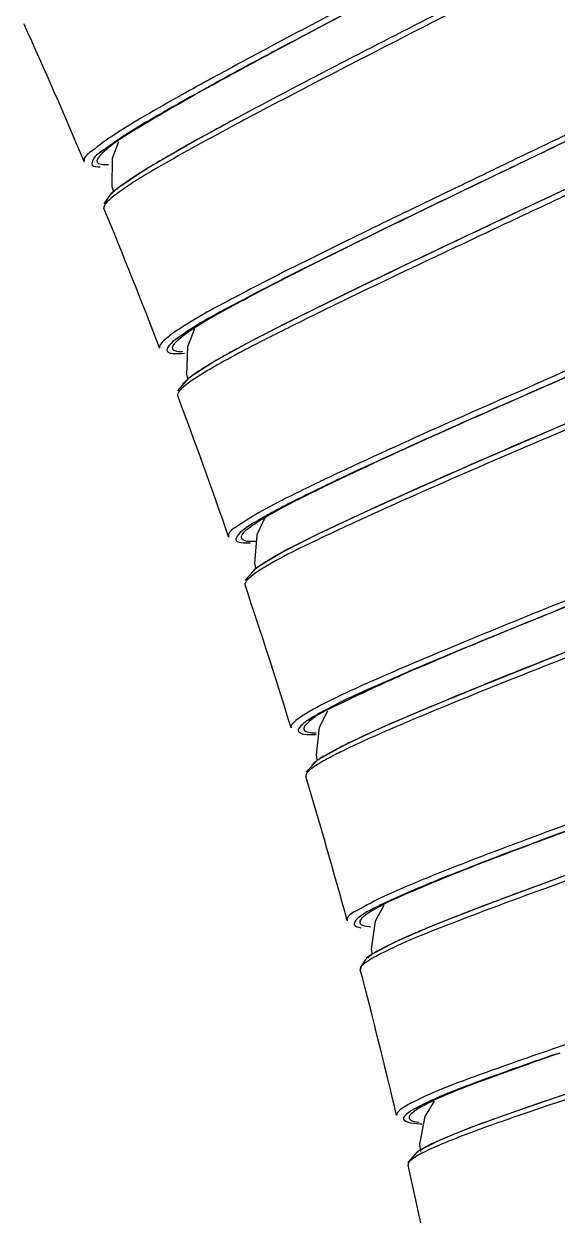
# Model space of a CAD drawing. Header units: millimetres. Extents: x 601 to 1195, y -13 to 407.
# Drawn here: x 1103.82 to 1110.68, y 264.06 to 279.39 of the extents above; entities that cross this region are included whole.
import ezdxf

# ---------------------------------------------------------------- set-up
doc = ezdxf.new("R2010")
doc.units = ezdxf.units.MM
doc.header["$LTSCALE"] = 0.1

msp = doc.modelspace()

# ---------------------------------------------------------------- linework, layer by layer
at = {"color": 7, "linetype": 'Continuous'}
for p, q in [((1107.0111, 279.1083), (1106.9498, 279.0756)), ((1107.0483, 279.0436), (1107.0155, 279.0261)), ((1106.3402, 278.6615), (1106.2913, 278.6348)), ((1106.3597, 278.6666), (1106.3146, 278.6418)), ((1106.6278, 278.2162), (1106.046, 277.8995)), ((1106.6303, 278.2174), (1106.5733, 278.1869)), ((1106.6557, 278.1562), (1106.6122, 278.133)), ((1105.0404, 277.8749), (1104.9577, 277.6599)), ((1106.046, 277.8995), (1105.3986, 277.5255)), ((1104.9577, 277.6599), (1104.9543, 277.2979)), ((1104.5982, 277.6223), (1104.6011, 277.6154)), ((1104.5982, 277.6223), (1104.5992, 277.6194)), ((1105.3986, 277.5255), (1105.0157, 277.2688)), ((1104.9348, 277.1998), (1104.8484, 277.075)), ((1105.0157, 277.2688), (1104.9348, 277.1998)), ((1104.9543, 277.2979), (1104.9739, 277.2331)), ((1107.3893, 276.3121), (1107.355, 276.2949)), ((1107.4289, 276.3319), (1107.3893, 276.3121)), ((1107.4726, 276.2646), (1107.4226, 276.2394)), ((1107.4658, 276.2664), (1107.4266, 276.2468)), ((1107.4226, 276.2394), (1107.3808, 276.2183)), ((1107.4266, 276.2468), (1107.3844, 276.2256)), ((1107.6238, 275.754), (1107.5852, 275.7349)), ((1107.6684, 275.7759), (1107.6238, 275.754)), ((1107.6972, 275.7164), (1107.652, 275.6943)), ((1106.0173, 275.4671), (1105.9235, 275.2356)), ((1105.5659, 275.2251), (1105.5691, 275.2169)), ((1105.5659, 275.2251), (1105.567, 275.2219)), ((1105.9235, 275.2356), (1105.9129, 274.8786)), ((1106.2784, 275.0523), (1105.9391, 274.8329)), ((1105.9129, 274.8786), (1105.9263, 274.8294)), ((1105.9391, 274.8329), (1105.7975, 274.6681)), ((1105.8718, 274.7662), (1105.8627, 274.7548)), ((1105.902, 274.7971), (1105.8832, 274.7786)), ((1106.9197, 273.0352), (1106.8164, 272.817)), ((1106.4525, 272.796), (1106.4551, 272.7885)), ((1106.4525, 272.796), (1106.4534, 272.7929)), ((1106.8164, 272.817), (1106.7854, 272.454)), ((1107.1567, 272.5983), (1106.8127, 272.392)), ((1106.7854, 272.454), (1106.8, 272.3891)), ((1106.8127, 272.392), (1106.6654, 272.2328)), ((1107.7234, 270.547), (1107.618, 270.3384)), ((1107.2565, 270.3383), (1107.2585, 270.3316)), ((1107.2565, 270.3383), (1107.2572, 270.3353)), ((1107.618, 270.3384), (1107.5781, 269.9797)), ((1107.5263, 270.2707), (1107.5569, 270.2687)), ((1107.5781, 269.9797), (1107.5897, 269.9201)), ((1107.9512, 270.1159), (1107.6029, 269.9226)), ((1107.6029, 269.9226), (1107.4505, 269.769)), ((1107.5364, 269.8659), (1107.5254, 269.8547)), ((1107.5661, 269.8915), (1107.5483, 269.8767)), ((1109.4766, 268.508), (1109.4098, 268.4817)), ((1108.4496, 268.046), (1108.3392, 267.8458)), ((1107.977, 267.8547), (1107.9784, 267.8494)), ((1107.977, 267.8547), (1107.9776, 267.852)), ((1108.3392, 267.8458), (1108.2862, 267.4868)), ((1109.1063, 267.7981), (1108.5899, 267.5752)), ((1109.0807, 267.7873), (1109.0572, 267.7776)), ((1108.5899, 267.5752), (1108.2795, 267.4088)), ((1108.226, 267.3696), (1108.144, 267.2464)), ((1108.2795, 267.4088), (1108.226, 267.3696)), ((1108.2862, 267.4868), (1108.2971, 267.4183)), ((1109.0969, 265.5311), (1108.9769, 265.3324)), ((1108.9769, 265.3324), (1108.9097, 264.9744)), ((1109.1594, 265.0237), (1108.8781, 264.8785)), ((1108.9097, 264.9744), (1108.9207, 264.8836)), ((1108.8781, 264.8785), (1108.7598, 264.7383)), ((1108.931, 264.9072), (1108.8957, 264.8847))]:
    msp.add_line(p, q, dxfattribs=at)
for points in [[(1111.1444, 277.4342), (1110.1122, 276.946), (1109.3634, 276.5915), (1108.631, 276.2424), (1107.9349, 275.9065)], [(1107.9349, 275.9065), (1107.2961, 275.5912), (1106.7352, 275.3036), (1106.2784, 275.0523)], [(1112.1024, 274.8155), (1111.0412, 274.3568), (1110.282, 274.0282), (1109.5394, 273.7046), (1108.8338, 273.393), (1108.186, 273.0999), (1107.6182, 272.8324), (1107.1567, 272.5983)], [(1112.9714, 272.1659), (1111.88, 271.7373), (1111.1111, 271.4349), (1110.3594, 271.1371), (1109.6451, 270.85), (1108.9896, 270.5796), (1108.4162, 270.3326), (1107.9512, 270.1159)], [(1110.8182, 268.4449), (1109.845, 268.0861), (1109.1063, 267.7981)], [(1112.7951, 266.2658), (1112.0381, 266.0246), (1111.3167, 265.7917), (1110.6508, 265.5716), (1110.0578, 265.3681), (1109.5541, 265.1843), (1109.1594, 265.0237)]]:
    msp.add_lwpolyline(points, dxfattribs=at)
for centre, radius, start, end in [((1103.8499, 279.3994), 0.0288, 193.60614, 204.32419), ((1034.1562, 247.7852), 76.5003, 22.953765, 24.399809), ((1146.2178, 205.4604), 83.4336, 118.076447, 118.580394), ((1146.8276, 204.4664), 84.523, 118.100546, 118.620787), ((1144.9454, 208.2535), 80.2923, 118.182975, 118.722374), ((1128.1618, 238.7042), 45.5276, 118.7101, 119.15667), ((1129.2962, 236.8804), 47.6672, 118.82434, 119.01604), ((1123.1039, 247.7845), 35.1337, 119.16787, 119.37384), ((1149.3785, 197.8046), 91.0034, 117.538911, 117.999495), ((1129.2801, 235.8993), 47.9982, 118.23406, 118.72383), ((1120.0383, 252.7271), 28.7997, 118.68938, 119.66624), ((1114.1461, 263.0829), 16.8849, 119.68558, 120.55243), ((1106.1814, 275.6479), 1.9452, 126.76944, 127.05279), ((1105.9377, 276.1202), 1.4703, 128.30863, 128.56357), ((1106.0597, 275.9648), 1.6679, 127.27832, 128.29221), ((1106.2103, 275.7679), 1.9158, 126.92812, 127.29253), ((1104.8784, 277.0258), 0.0285, 193.30029, 201.73593), ((1034.1562, 247.7852), 76.5001, 21.017217, 22.46326), ((1147.4032, 196.2683), 89.4881, 116.140607, 116.532153), ((1130.2896, 230.4992), 51.2176, 116.60182, 117.11949), ((1128.727, 233.7232), 47.56, 116.66354, 117.21605), ((1127.0679, 237.2297), 43.6772, 116.79129, 117.38749), ((1129.7384, 230.8542), 50.0504, 116.27102, 116.72435), ((1131.9605, 225.9893), 55.3307, 116.06117, 116.52151), ((1124.072, 242.1249), 37.4355, 116.73556, 116.98187), ((1106.0826, 274.5851), 0.2779, 137.95539, 139.32101), ((1106.1195, 274.5517), 0.3276, 136.16285, 137.94173), ((1034.1562, 247.7852), 76.5001, 19.080552, 20.526596), ((1106.3054, 274.2147), 0.6654, 130.861, 131.47121), ((1124.1599, 238.9608), 38.2928, 115.17095, 115.40337), ((1123.4439, 240.6285), 36.4033, 115.26031, 115.43446), ((1106.692, 272.1817), 0.0284, 190.09529, 197.95996), ((1034.1562, 247.7852), 76.5001, 17.143886, 18.58993), ((1129.4247, 222.8144), 52.5542, 112.69139, 113.22852), ((1128.4425, 225.3011), 49.8061, 112.70408, 113.31963), ((1122.6642, 239.0048), 34.9287, 113.45432, 113.57047), ((1123.8671, 235.1595), 38.4175, 112.84351, 113.05427), ((1107.5959, 271.1693), 0.9014, 267.52057, 269.02223), ((1107.7819, 269.6092), 0.3551, 131.12944, 133.72612), ((1034.1562, 247.7852), 76.5002, 15.207191, 16.653235), ((1124.2007, 231.2432), 40.0624, 111.17751, 111.60012), ((1160.5337, 131.3584), 145.8228, 109.650422, 110.113506), ((1123.571, 232.3567), 38.8774, 111.30665, 111.47715), ((1135.1911, 200.7621), 71.937, 110.168923, 110.452975), ((1127.26, 221.9992), 49.2673, 110.44128, 110.96472), ((1109.3698, 265.7186), 2.009, 118.66519, 119.60286), ((1109.6083, 265.2818), 2.5067, 117.64329, 118.65934), ((1034.1562, 247.7852), 76.5, 13.270355, 14.716399), ((1127.744, 215.7985), 53.2298, 108.7731, 109.37074), ((1126.9202, 218.3824), 50.4433, 108.78449, 109.46191), ((1126.9203, 218.7533), 50.0877, 108.88371, 109.60509), ((1034.1562, 247.7852), 76.5, 11.333688, 12.779732), ((1108.7893, 264.7137), 0.0284, 188.39253, 192.88995)]:
    msp.add_arc(centre, radius, start, end, dxfattribs=at)
for points, knots in [([(1109.806, 280.5773), (1109.561, 280.4489), (1108.6286, 279.9608), (1107.6958, 279.4734), (1107.0111, 279.1083)], [0, 0, 0, 0, 0.2627944, 1, 1, 1, 1]), ([(1109.84, 280.5114), (1109.5923, 280.3812), (1108.6527, 279.8882), (1107.7127, 279.3958), (1107.0243, 279.0267)], [0, 0, 0, 0, 0.2637783, 1, 1, 1, 1]), ([(1109.8405, 280.5116), (1109.5954, 280.3832), (1108.6638, 279.8955), (1107.7319, 279.4085), (1107.0483, 279.0436)], [0, 0, 0, 0, 0.2630817, 1, 1, 1, 1]), ([(1110.0984, 280.0191), (1109.7845, 279.8572), (1108.6263, 279.2608), (1107.4671, 278.6659), (1106.6303, 278.2174)], [0, 0, 0, 0, 0.2711909, 1, 1, 1, 1]), ([(1110.1324, 279.9532), (1109.8848, 279.8261), (1108.9409, 279.3422), (1107.9966, 278.8591), (1107.303, 278.497)], [0, 0, 0, 0, 0.2623636, 1, 1, 1, 1]), ([(1106.3039, 278.7274), (1106.1691, 278.6539), (1105.7268, 278.4098), (1105.2864, 278.1609), (1104.9911, 277.9699)], [0, 0, 0, 0, 0.3039123, 1, 1, 1, 1]), ([(1106.175, 278.5647), (1105.8787, 278.4003), (1105.4232, 278.1339), (1104.9641, 277.8563), (1104.8263, 277.7234)], [0, 0, 0, 0, 0.6390214, 1, 1, 1, 1]), ([(1105.8706, 278.4013), (1105.7926, 278.3574), (1105.5268, 278.2061), (1105.2631, 278.0507), (1105.0816, 277.9329)], [0, 0, 0, 0, 0.2925891, 1, 1, 1, 1]), ([(1106.6122, 278.133), (1106.2794, 277.9556), (1105.7406, 277.6601), (1105.2077, 277.3486), (1105.017, 277.2061)], [0, 0, 0, 0, 0.6130178, 1, 1, 1, 1]), ([(1104.9911, 277.9699), (1104.8856, 277.9017), (1104.7695, 277.8133), (1104.5831, 277.6715), (1104.598, 277.6222)], [0, 0, 0, 0, 0.7092832, 1, 1, 1, 1]), ([(1110.8701, 278.0016), (1110.6161, 277.8792), (1109.6509, 277.4148), (1108.6853, 276.9511), (1107.977, 276.6032)], [0, 0, 0, 0, 0.2632473, 1, 1, 1, 1]), ([(1105.0816, 277.9329), (1104.9999, 277.8799), (1104.8759, 277.7816), (1104.7246, 277.6937), (1104.6783, 277.549), (1104.7695, 277.5531), (1104.8047, 277.5537)], [0, 0, 0, 0, 0.4533097, 0.7250545, 0.8363776, 1, 1, 1, 1]), ([(1110.9032, 277.9352), (1110.5927, 277.7856), (1109.4449, 277.2333), (1108.2964, 276.6824), (1107.4658, 276.2664)], [0, 0, 0, 0, 0.270668, 1, 1, 1, 1]), ([(1110.9027, 277.935), (1110.5921, 277.7849), (1109.4467, 277.2324), (1108.3004, 276.6812), (1107.4726, 276.2646)], [0, 0, 0, 0, 0.2712831, 1, 1, 1, 1]), ([(1104.8263, 277.7234), (1104.8149, 277.7124), (1104.7875, 277.6838), (1104.7538, 277.639), (1104.7641, 277.6143)], [0, 0, 0, 0, 0.3722455, 1, 1, 1, 1]), ([(1104.7641, 277.6143), (1104.7673, 277.6067), (1104.7838, 277.5923), (1104.8038, 277.5879), (1104.8156, 277.5859)], [0, 0, 0, 0, 0.4092138, 1, 1, 1, 1]), ([(1105.563, 277.6236), (1105.5108, 277.5928), (1105.3397, 277.4898), (1105.1704, 277.3829), (1105.0592, 277.2993)], [0, 0, 0, 0, 0.3038003, 1, 1, 1, 1]), ([(1111.144, 277.434), (1110.8302, 277.2854), (1109.6698, 276.7367), (1108.5087, 276.1894), (1107.6684, 275.7759)], [0, 0, 0, 0, 0.2704649, 1, 1, 1, 1]), ([(1111.176, 277.3671), (1110.8628, 277.2195), (1109.7015, 276.673), (1108.5394, 276.1278), (1107.6972, 275.7164)], [0, 0, 0, 0, 0.2697368, 1, 1, 1, 1]), ([(1105.0093, 277.2003), (1104.9943, 277.189), (1104.9467, 277.1516), (1104.9002, 277.1116), (1104.8744, 277.0789)], [0, 0, 0, 0, 0.3119107, 1, 1, 1, 1]), ([(1104.8744, 277.0789), (1104.8664, 277.0686), (1104.8537, 277.0508), (1104.8487, 277.0278), (1104.8507, 277.0193)], [0, 0, 0, 0, 0.5969173, 1, 1, 1, 1]), ([(1106.9422, 276.0858), (1106.8069, 276.0165), (1106.3965, 275.8007), (1105.9828, 275.5847), (1105.7291, 275.403)], [0, 0, 0, 0, 0.3275182, 1, 1, 1, 1]), ([(1106.9755, 276.0178), (1106.8471, 275.9517), (1106.4565, 275.7454), (1106.0631, 275.5383), (1105.8214, 275.3644)], [0, 0, 0, 0, 0.3266694, 1, 1, 1, 1]), ([(1106.9761, 276.0114), (1106.8538, 275.9479), (1106.4825, 275.7502), (1106.1083, 275.5516), (1105.8801, 275.3839)], [0, 0, 0, 0, 0.3273535, 1, 1, 1, 1]), ([(1107.2535, 275.4974), (1107.1504, 275.4459), (1106.804, 275.2709), (1106.4596, 275.0911), (1106.2239, 274.9535)], [0, 0, 0, 0, 0.2967454, 1, 1, 1, 1]), ([(1105.7291, 275.403), (1105.6838, 275.3705), (1105.6245, 275.3262), (1105.56, 275.2508), (1105.5661, 275.2252)], [0, 0, 0, 0, 0.6790757, 1, 1, 1, 1]), ([(1105.8214, 275.3644), (1105.773, 275.3295), (1105.7095, 275.294), (1105.6511, 275.195), (1105.6667, 275.1758)], [0, 0, 0, 0, 0.7066127, 1, 1, 1, 1]), ([(1105.8801, 275.3839), (1105.8373, 275.3525), (1105.781, 275.3116), (1105.7234, 275.2345), (1105.7319, 275.2113)], [0, 0, 0, 0, 0.6821539, 1, 1, 1, 1]), ([(1107.0872, 275.4855), (1107.0061, 275.4442), (1106.729, 275.3015), (1106.4538, 275.1546), (1106.2635, 275.0426)], [0, 0, 0, 0, 0.2919272, 1, 1, 1, 1]), ([(1111.8483, 275.3922), (1111.4786, 275.2292), (1110.1506, 274.6444), (1108.8208, 274.0629), (1107.8731, 273.6175)], [0, 0, 0, 0, 0.2784207, 1, 1, 1, 1]), ([(1105.7319, 275.2113), (1105.7327, 275.209), (1105.7349, 275.2047), (1105.7381, 275.201), (1105.7399, 275.1992)], [0, 0, 0, 0, 0.4868896, 1, 1, 1, 1]), ([(1105.7399, 275.1992), (1105.745, 275.1944), (1105.7838, 275.1735), (1105.829, 275.1749), (1105.865, 275.1755)], [0, 0, 0, 0, 0.1629632, 1, 1, 1, 1]), ([(1111.6575, 275.2268), (1111.3033, 275.0703), (1110.0443, 274.5144), (1108.7839, 273.9608), (1107.8909, 273.5355)], [0, 0, 0, 0, 0.2813814, 1, 1, 1, 1]), ([(1111.8783, 275.3244), (1111.5081, 275.1611), (1110.182, 274.5771), (1108.8541, 273.9966), (1107.9095, 273.5509)], [0, 0, 0, 0, 0.2791989, 1, 1, 1, 1]), ([(1105.6667, 275.1758), (1105.6827, 275.1562), (1105.7678, 275.1457), (1105.8381, 275.1502), (1105.8875, 275.1552)], [0, 0, 0, 0, 0.3375225, 1, 1, 1, 1]), ([(1106.2635, 275.0426), (1106.2295, 275.0226), (1106.119, 274.956), (1106.0101, 274.886), (1105.9403, 274.8299)], [0, 0, 0, 0, 0.3059039, 1, 1, 1, 1]), ([(1106.2239, 274.9535), (1106.1977, 274.9382), (1106.1074, 274.8845), (1106.0184, 274.8285), (1105.9574, 274.7853)], [0, 0, 0, 0, 0.2887661, 1, 1, 1, 1]), ([(1105.9403, 274.8299), (1105.9334, 274.8244), (1105.9205, 274.8136), (1105.9079, 274.8025), (1105.902, 274.7971)], [0, 0, 0, 0, 0.5236108, 1, 1, 1, 1]), ([(1112.1022, 274.8154), (1111.7303, 274.6544), (1110.3952, 274.0771), (1109.0582, 273.5036), (1108.1058, 273.0627)], [0, 0, 0, 0, 0.278554, 1, 1, 1, 1]), ([(1112.1318, 274.7474), (1111.7615, 274.5879), (1110.4263, 274.0136), (1109.0894, 273.4426), (1108.1345, 273.005)], [0, 0, 0, 0, 0.2773953, 1, 1, 1, 1]), ([(1105.8648, 274.7132), (1105.8545, 274.7042), (1105.8275, 274.678), (1105.797, 274.6443), (1105.7977, 274.6191)], [0, 0, 0, 0, 0.3518828, 1, 1, 1, 1]), ([(1105.7977, 274.6191), (1105.7977, 274.6174), (1105.798, 274.6141), (1105.7989, 274.611), (1105.7995, 274.6095)], [0, 0, 0, 0, 0.5071632, 1, 1, 1, 1]), ([(1107.7327, 273.5511), (1107.6495, 273.5116), (1107.365, 273.3749), (1107.0823, 273.234), (1106.8866, 273.1261)], [0, 0, 0, 0, 0.2919451, 1, 1, 1, 1]), ([(1107.8909, 273.5355), (1107.7862, 273.4856), (1107.448, 273.3217), (1107.1111, 273.1531), (1106.8886, 273.0188)], [0, 0, 0, 0, 0.3086478, 1, 1, 1, 1]), ([(1107.8095, 273.5035), (1107.7273, 273.4644), (1107.4464, 273.3292), (1107.1673, 273.1898), (1106.9741, 273.0831)], [0, 0, 0, 0, 0.2919272, 1, 1, 1, 1]), ([(1106.8866, 273.1261), (1106.7723, 273.0632), (1106.6459, 272.9796), (1106.4413, 272.8482), (1106.4527, 272.7961)], [0, 0, 0, 0, 0.7097275, 1, 1, 1, 1]), ([(1106.9741, 273.0831), (1106.9263, 273.0567), (1106.789, 272.9763), (1106.6459, 272.8954), (1106.5751, 272.8173)], [0, 0, 0, 0, 0.3412351, 1, 1, 1, 1]), ([(1108.1058, 273.0627), (1107.9721, 273.0008), (1107.5628, 272.8065), (1107.1512, 272.6109), (1106.8943, 272.4445)], [0, 0, 0, 0, 0.3249792, 1, 1, 1, 1]), ([(1106.8886, 273.0188), (1106.8213, 272.9782), (1106.7284, 272.9152), (1106.6259, 272.834), (1106.6171, 272.7953)], [0, 0, 0, 0, 0.6645733, 1, 1, 1, 1]), ([(1108.1345, 273.005), (1107.9921, 272.9397), (1107.5578, 272.7354), (1107.1206, 272.5308), (1106.8482, 272.3558)], [0, 0, 0, 0, 0.3260716, 1, 1, 1, 1]), ([(1106.5751, 272.8173), (1106.5581, 272.7985), (1106.522, 272.7219), (1106.6112, 272.7164), (1106.644, 272.714)], [0, 0, 0, 0, 0.435482, 1, 1, 1, 1]), ([(1106.6171, 272.7953), (1106.6164, 272.7921), (1106.6156, 272.7858), (1106.6166, 272.7795), (1106.6176, 272.7767)], [0, 0, 0, 0, 0.5216387, 1, 1, 1, 1]), ([(1106.6176, 272.7767), (1106.6204, 272.7684), (1106.6718, 272.7228), (1106.7437, 272.7351), (1106.7987, 272.7369)], [0, 0, 0, 0, 0.1361314, 1, 1, 1, 1]), ([(1112.736, 272.7505), (1112.412, 272.6205), (1111.2154, 272.1415), (1110.0181, 271.6637), (1109.151, 271.3008)], [0, 0, 0, 0, 0.2707621, 1, 1, 1, 1]), ([(1112.7641, 272.6818), (1112.39, 272.5313), (1111.053, 271.9941), (1109.714, 271.4606), (1108.7619, 271.0476)], [0, 0, 0, 0, 0.2798129, 1, 1, 1, 1]), ([(1112.7646, 272.682), (1112.4442, 272.5535), (1111.2606, 272.0796), (1110.0763, 271.607), (1109.2188, 271.2477)], [0, 0, 0, 0, 0.2707459, 1, 1, 1, 1]), ([(1106.8482, 272.3558), (1106.8309, 272.3447), (1106.7766, 272.3084), (1106.7231, 272.2692), (1106.6928, 272.2361)], [0, 0, 0, 0, 0.3136879, 1, 1, 1, 1]), ([(1106.6928, 272.2361), (1106.6837, 272.2261), (1106.6693, 272.2088), (1106.6624, 272.1856), (1106.664, 272.1767)], [0, 0, 0, 0, 0.5991977, 1, 1, 1, 1]), ([(1112.971, 272.1658), (1112.5982, 272.0191), (1111.2561, 271.492), (1109.9124, 270.9682), (1108.9528, 270.564)], [0, 0, 0, 0, 0.2778738, 1, 1, 1, 1]), ([(1112.9984, 272.0968), (1112.626, 271.9511), (1111.2811, 271.4258), (1109.9347, 270.9036), (1108.9712, 270.5016)], [0, 0, 0, 0, 0.2769112, 1, 1, 1, 1]), ([(1108.6974, 271.1086), (1108.5592, 271.0493), (1108.1367, 270.8628), (1107.7117, 270.6754), (1107.4451, 270.5136)], [0, 0, 0, 0, 0.3251774, 1, 1, 1, 1]), ([(1108.697, 271.0193), (1108.4118, 270.8949), (1107.997, 270.6918), (1107.5546, 270.4904), (1107.4473, 270.3738)], [0, 0, 0, 0, 0.6625502, 1, 1, 1, 1]), ([(1108.7263, 271.0386), (1108.5951, 270.982), (1108.1928, 270.8036), (1107.7885, 270.6238), (1107.5344, 270.4688)], [0, 0, 0, 0, 0.3242859, 1, 1, 1, 1]), ([(1107.4451, 270.5136), (1107.394, 270.4826), (1107.328, 270.4406), (1107.2516, 270.3656), (1107.2566, 270.3384)], [0, 0, 0, 0, 0.6829884, 1, 1, 1, 1]), ([(1107.5344, 270.4688), (1107.4813, 270.4364), (1107.4144, 270.4006), (1107.3391, 270.3097), (1107.3514, 270.2862)], [0, 0, 0, 0, 0.701438, 1, 1, 1, 1]), ([(1108.9712, 270.5016), (1108.8666, 270.458), (1108.5129, 270.3086), (1108.161, 270.1543), (1107.9181, 270.0348)], [0, 0, 0, 0, 0.2951311, 1, 1, 1, 1]), ([(1108.8227, 270.5088), (1108.7386, 270.4731), (1108.45, 270.3487), (1108.163, 270.2201), (1107.9633, 270.121)], [0, 0, 0, 0, 0.290811, 1, 1, 1, 1]), ([(1107.3514, 270.2862), (1107.3635, 270.2634), (1107.4555, 270.2446), (1107.5279, 270.2455), (1107.5812, 270.2475)], [0, 0, 0, 0, 0.3266008, 1, 1, 1, 1]), ([(1107.4473, 270.3738), (1107.4381, 270.3638), (1107.4234, 270.3465), (1107.4184, 270.3223), (1107.421, 270.3136)], [0, 0, 0, 0, 0.5993569, 1, 1, 1, 1]), ([(1107.421, 270.3136), (1107.4281, 270.2903), (1107.4764, 270.2766), (1107.5122, 270.272), (1107.5263, 270.2707)], [0, 0, 0, 0, 0.6323098, 1, 1, 1, 1]), ([(1107.9633, 270.121), (1107.9253, 270.1022), (1107.8026, 270.0396), (1107.681, 269.9735), (1107.6028, 269.9188)], [0, 0, 0, 0, 0.3078524, 1, 1, 1, 1]), ([(1107.9181, 270.0348), (1107.8881, 270.02), (1107.7853, 269.9685), (1107.6837, 269.9141), (1107.6143, 269.8715)], [0, 0, 0, 0, 0.2914004, 1, 1, 1, 1]), ([(1107.6028, 269.9188), (1107.5963, 269.9142), (1107.5839, 269.9053), (1107.5718, 269.896), (1107.5661, 269.8915)], [0, 0, 0, 0, 0.5211291, 1, 1, 1, 1]), ([(1107.4466, 269.7178), (1107.4465, 269.7162), (1107.4467, 269.7131), (1107.4473, 269.71), (1107.4477, 269.7085)], [0, 0, 0, 0, 0.5065648, 1, 1, 1, 1]), ([(1107.5257, 269.8121), (1107.5139, 269.8032), (1107.4832, 269.7778), (1107.4473, 269.7445), (1107.4466, 269.7178)], [0, 0, 0, 0, 0.3554224, 1, 1, 1, 1]), ([(1111.2971, 269.2698), (1111.1264, 269.2075), (1110.5073, 268.9806), (1109.8894, 268.7503), (1109.4445, 268.5768)], [0, 0, 0, 0, 0.2756805, 1, 1, 1, 1]), ([(1111.2889, 269.1876), (1111.1215, 269.1264), (1110.5158, 268.9042), (1109.9114, 268.6783), (1109.4766, 268.508)], [0, 0, 0, 0, 0.2762578, 1, 1, 1, 1]), ([(1111.0283, 269.0892), (1110.9113, 269.046), (1110.4769, 268.8853), (1110.0434, 268.7222), (1109.7278, 268.5999)], [0, 0, 0, 0, 0.2693997, 1, 1, 1, 1]), ([(1111.5223, 268.6241), (1111.351, 268.5633), (1110.7276, 268.341), (1110.1053, 268.1154), (1109.6563, 267.9452)], [0, 0, 0, 0, 0.2746042, 1, 1, 1, 1]), ([(1109.4527, 268.4922), (1109.1906, 268.3883), (1108.7783, 268.2159), (1108.3666, 268.029), (1108.23, 267.9338)], [0, 0, 0, 0, 0.6287217, 1, 1, 1, 1]), ([(1109.3368, 268.5346), (1109.2507, 268.5007), (1108.9551, 268.3829), (1108.661, 268.2608), (1108.4561, 268.1663)], [0, 0, 0, 0, 0.2908279, 1, 1, 1, 1]), ([(1109.4098, 268.4817), (1109.3248, 268.4482), (1109.0329, 268.3317), (1108.7425, 268.2109), (1108.5402, 268.1173)], [0, 0, 0, 0, 0.290811, 1, 1, 1, 1]), ([(1108.4561, 268.1663), (1108.3316, 268.1089), (1108.1949, 268.0312), (1107.968, 267.9095), (1107.9771, 267.8548)], [0, 0, 0, 0, 0.711862, 1, 1, 1, 1]), ([(1108.5402, 268.1173), (1108.4893, 268.0937), (1108.3409, 268.021), (1108.1879, 267.9476), (1108.1066, 267.8737)], [0, 0, 0, 0, 0.3384787, 1, 1, 1, 1]), ([(1109.6325, 268.0051), (1109.5828, 267.986), (1109.3984, 267.9148), (1109.2145, 267.842), (1109.0807, 267.7873)], [0, 0, 0, 0, 0.2690364, 1, 1, 1, 1]), ([(1108.1066, 267.8737), (1108.0865, 267.8555), (1108.0361, 267.7849), (1108.1237, 267.7665), (1108.1546, 267.7616)], [0, 0, 0, 0, 0.4649292, 1, 1, 1, 1]), ([(1108.23, 267.9338), (1108.2153, 267.9235), (1108.1802, 267.8967), (1108.1331, 267.8536), (1108.1406, 267.8248)], [0, 0, 0, 0, 0.3773902, 1, 1, 1, 1]), ([(1108.1406, 267.8248), (1108.1424, 267.8179), (1108.1532, 267.8037), (1108.1686, 267.7965), (1108.1776, 267.7931)], [0, 0, 0, 0, 0.4238542, 1, 1, 1, 1]), ([(1109.6563, 267.9452), (1109.5137, 267.8911), (1109.0751, 267.7201), (1108.6344, 267.5479), (1108.3543, 267.3961)], [0, 0, 0, 0, 0.323754, 1, 1, 1, 1]), ([(1109.0572, 267.7776), (1108.9952, 267.7522), (1108.7889, 267.6657), (1108.584, 267.5751), (1108.4453, 267.5024)], [0, 0, 0, 0, 0.2997816, 1, 1, 1, 1]), ([(1108.3543, 267.3961), (1108.3349, 267.3856), (1108.2743, 267.3513), (1108.2142, 267.314), (1108.1794, 267.2811)], [0, 0, 0, 0, 0.315202, 1, 1, 1, 1]), ([(1108.2966, 267.4158), (1108.2863, 267.4089), (1108.2675, 267.3956), (1108.2495, 267.3811), (1108.2416, 267.3741)], [0, 0, 0, 0, 0.5395694, 1, 1, 1, 1]), ([(1108.1794, 267.2811), (1108.1688, 267.271), (1108.1516, 267.2538), (1108.1442, 267.2281), (1108.1466, 267.2189)], [0, 0, 0, 0, 0.6072856, 1, 1, 1, 1]), ([(1112.0236, 266.6651), (1111.8986, 266.6242), (1111.428, 266.4699), (1110.9579, 266.3138), (1110.6135, 266.1966)], [0, 0, 0, 0, 0.265493, 1, 1, 1, 1]), ([(1110.0888, 266.0151), (1109.951, 265.9666), (1109.5257, 265.8124), (1109.0987, 265.6566), (1108.8255, 265.5174)], [0, 0, 0, 0, 0.3228012, 1, 1, 1, 1]), ([(1112.187, 266.0722), (1112.0145, 266.0171), (1111.3884, 265.8161), (1110.7635, 265.6117), (1110.313, 265.4567)], [0, 0, 0, 0, 0.2754779, 1, 1, 1, 1]), ([(1112.2307, 266.013), (1112.0559, 265.9575), (1111.4199, 265.7549), (1110.7848, 265.549), (1110.3265, 265.3931)], [0, 0, 0, 0, 0.274687, 1, 1, 1, 1]), ([(1110.1135, 265.9435), (1109.9827, 265.8972), (1109.5779, 265.7497), (1109.1717, 265.6), (1108.9115, 265.4666)], [0, 0, 0, 0, 0.3218803, 1, 1, 1, 1]), ([(1110.1141, 265.9373), (1109.9884, 265.8924), (1109.6016, 265.7498), (1109.2129, 265.6053), (1108.9659, 265.475)], [0, 0, 0, 0, 0.3233209, 1, 1, 1, 1]), ([(1108.8255, 265.5174), (1108.7681, 265.4882), (1108.6963, 265.4513), (1108.607, 265.3734), (1108.6134, 265.3456)], [0, 0, 0, 0, 0.6929408, 1, 1, 1, 1]), ([(1108.9115, 265.4666), (1108.8317, 265.4258), (1108.5564, 265.2724), (1108.8593, 265.238), (1108.942, 265.236)], [0, 0, 0, 0, 0.519877, 1, 1, 1, 1]), ([(1108.9659, 265.475), (1108.9139, 265.4477), (1108.8471, 265.4127), (1108.7692, 265.3387), (1108.7753, 265.3127)], [0, 0, 0, 0, 0.6877186, 1, 1, 1, 1]), ([(1110.3265, 265.3931), (1110.2226, 265.3577), (1109.8692, 265.2358), (1109.5172, 265.1092), (1109.2726, 265.0095)], [0, 0, 0, 0, 0.2934934, 1, 1, 1, 1]), ([(1110.313, 265.4567), (1110.2158, 265.4233), (1109.8839, 265.3075), (1109.5533, 265.187), (1109.3232, 265.0924)], [0, 0, 0, 0, 0.2923635, 1, 1, 1, 1]), ([(1108.7753, 265.3127), (1108.7769, 265.3058), (1108.8076, 265.2661), (1108.8619, 265.2645), (1108.9017, 265.2598)], [0, 0, 0, 0, 0.1502746, 1, 1, 1, 1]), ([(1109.3232, 265.0924), (1109.2819, 265.0754), (1109.1488, 265.019), (1109.0166, 264.9588), (1108.931, 264.9072)], [0, 0, 0, 0, 0.3091745, 1, 1, 1, 1]), ([(1109.2726, 265.0095), (1109.2392, 264.9959), (1109.126, 264.9487), (1109.0138, 264.8985), (1108.937, 264.8581)], [0, 0, 0, 0, 0.293317, 1, 1, 1, 1]), ([(1108.8475, 264.8064), (1108.8409, 264.8021), (1108.8284, 264.7938), (1108.8164, 264.7849), (1108.8108, 264.7805)], [0, 0, 0, 0, 0.5263993, 1, 1, 1, 1]), ([(1108.8957, 264.8847), (1108.8907, 264.8813), (1108.8813, 264.8747), (1108.8721, 264.8677), (1108.8677, 264.8643)], [0, 0, 0, 0, 0.5212836, 1, 1, 1, 1])]:
    msp.add_open_spline(points, degree=3, knots=knots, dxfattribs=at)
for points in [[(1104.8156, 277.5859), (1104.8459, 277.5809), (1104.8771, 277.5819), (1104.9079, 277.5838)], [(1105.0211, 277.2698), (1104.9872, 277.2428), (1104.9536, 277.2146), (1104.9253, 277.1816)], [(1105.9574, 274.7853), (1105.9274, 274.764), (1105.8979, 274.742), (1105.8701, 274.7179)], [(1106.644, 272.714), (1106.6739, 272.7119), (1106.704, 272.7122), (1106.734, 272.7135)], [(1106.8943, 272.4445), (1106.869, 272.4281), (1106.8441, 272.4112), (1106.8199, 272.3934)], [(1106.8199, 272.3934), (1106.7951, 272.375), (1106.7707, 272.3557), (1106.749, 272.3336)], [(1107.6143, 269.8715), (1107.584, 269.8529), (1107.5541, 269.8335), (1107.5257, 269.8121)], [(1108.1776, 267.7931), (1108.2088, 267.7812), (1108.243, 267.7777), (1108.2763, 267.7752)], [(1108.3773, 267.4654), (1108.3499, 267.4498), (1108.3227, 267.4335), (1108.2966, 267.4158)], [(1108.8108, 264.7805), (1108.788, 264.7627), (1108.757, 264.7381), (1108.7612, 264.7096)], [(1108.937, 264.8581), (1108.9065, 264.8421), (1108.8764, 264.8252), (1108.8475, 264.8064)]]:
    msp.add_open_spline(points, degree=3, dxfattribs=at)

doc.saveas('drawing.dxf')
